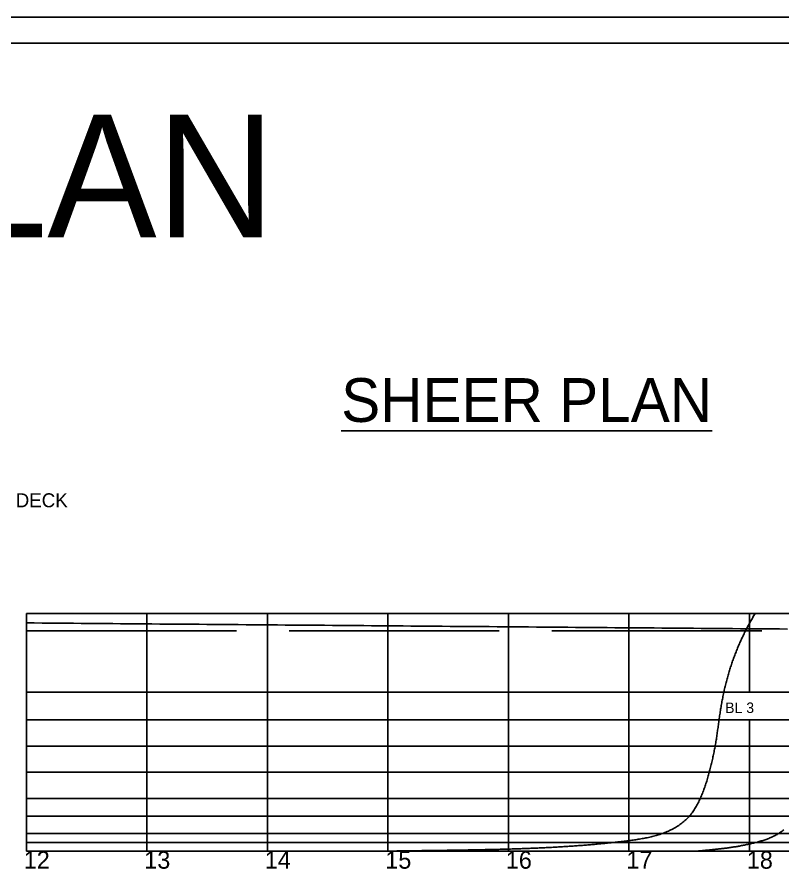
# Model space of a CAD drawing. Extents: x 3 to 181, y 2 to 128.
# Drawn here: x 105.37 to 149.1, y 79.4 to 128.05 of the extents above; entities that cross this region are included whole.
import ezdxf

# ---------------------------------------------------------------- set-up
doc = ezdxf.new("R2010")
doc.units = 0
doc.linetypes.add('ACAD_ISO02W100', pattern=[15, 12, -3])
doc.layers.get('0').update_dxf_attribs({"linetype": 'CONTINUOUS'})

# ---------------------------------------------------------------- blocks, each defined once
blk = doc.blocks.new('*U1016')
blk.add_text('FORECASTLE DECK', height=0.79998).set_placement((97.86, 100.055))

msp = doc.modelspace()

# ---------------------------------------------------------------- linework, layer by layer
for p, q in [((181.343, 128.051), (2.993, 128.051)), ((179.843, 126.551), (4.493, 126.551)), ((105.901, 92.993), (105.901, 93.993)), ((105.901, 93.993), (150.847, 93.993)), ((112.783, 80.42), (112.783, 93.993)), ((119.665, 80.42), (119.665, 93.993)), ((126.546, 80.42), (126.546, 93.993)), ((133.428, 80.42), (133.428, 93.993)), ((140.31, 80.42), (140.31, 93.993)), ((147.191, 89.492), (147.191, 93.993)), ((105.901, 92.993), (105.901, 89.492)), ((105.901, 89.492), (160.955, 89.492)), ((105.901, 80.42), (105.901, 89.492)), ((112.783, 80.42), (112.783, 89.492)), ((119.665, 80.42), (119.665, 89.492)), ((126.546, 80.42), (126.546, 89.492)), ((133.428, 80.42), (133.428, 89.492)), ((105.901, 87.922), (160.955, 87.922)), ((147.191, 80.42), (147.191, 87.922)), ((105.901, 86.422), (160.955, 86.422)), ((105.901, 84.92), (160.955, 84.92)), ((105.901, 83.42), (160.955, 83.42)), ((105.901, 82.42), (160.955, 82.42)), ((105.901, 81.42), (160.955, 81.42)), ((105.901, 80.92), (160.955, 80.92)), ((105.901, 80.42), (160.955, 80.42))]:
    msp.add_line(p, q)
at = {"color": 2}
msp.add_line((105.901, 93.451), (106.121, 93.451), dxfattribs=at)
at = {"linetype": 'ACAD_ISO02W100'}
msp.add_line((105.901, 92.993), (162.802, 92.993), dxfattribs=at)
for points in [[(126.424, 80.42, 0), (126.53, 80.421, 0), (126.636, 80.423, 0), (126.741, 80.424, 0), (126.846, 80.425, 0), (126.95, 80.427, 0), (127.054, 80.428, 0), (127.158, 80.429, 0), (127.261, 80.431, 0), (127.364, 80.432, 0), (127.467, 80.433, 0), (127.569, 80.435, 0), (127.671, 80.436, 0), (127.773, 80.437, 0), (127.874, 80.439, 0), (127.975, 80.44, 0), (128.076, 80.441, 0), (128.176, 80.443, 0), (128.276, 80.444, 0), (128.375, 80.445, 0), (128.474, 80.447, 0), (128.573, 80.448, 0), (128.672, 80.449, 0), (128.77, 80.45, 0), (128.868, 80.452, 0), (128.965, 80.453, 0), (129.062, 80.454, 0), (129.159, 80.456, 0), (129.256, 80.457, 0), (129.352, 80.458, 0), (129.448, 80.459, 0), (129.543, 80.461, 0), (129.639, 80.462, 0), (129.734, 80.463, 0), (129.828, 80.465, 0), (129.923, 80.466, 0), (130.017, 80.468, 0), (130.11, 80.469, 0), (130.204, 80.47, 0), (130.297, 80.472, 0), (130.39, 80.473, 0), (130.482, 80.475, 0), (130.574, 80.476, 0), (130.666, 80.478, 0), (130.758, 80.479, 0), (130.849, 80.481, 0), (130.941, 80.482, 0), (131.031, 80.484, 0), (131.122, 80.485, 0), (131.212, 80.487, 0), (131.302, 80.488, 0), (131.392, 80.49, 0), (131.481, 80.492, 0), (131.571, 80.493, 0), (131.659, 80.495, 0), (131.748, 80.497, 0), (131.837, 80.499, 0), (131.925, 80.501, 0), (132.013, 80.502, 0), (132.1, 80.504, 0), (132.188, 80.506, 0), (132.275, 80.508, 0), (132.362, 80.51, 0), (132.448, 80.512, 0), (132.535, 80.514, 0), (132.621, 80.516, 0), (132.707, 80.518, 0), (132.792, 80.52, 0), (132.878, 80.522, 0), (132.963, 80.525, 0), (133.048, 80.527, 0), (133.133, 80.529, 0), (133.217, 80.531, 0), (133.302, 80.534, 0), (133.386, 80.536, 0), (133.47, 80.539, 0), (133.553, 80.541, 0), (133.637, 80.544, 0), (133.72, 80.546, 0), (133.803, 80.549, 0), (133.886, 80.552, 0), (133.968, 80.554, 0), (134.051, 80.557, 0), (134.133, 80.56, 0), (134.215, 80.563, 0), (134.297, 80.566, 0), (134.378, 80.569, 0), (134.46, 80.572, 0), (134.541, 80.575, 0), (134.622, 80.578, 0), (134.703, 80.581, 0), (134.784, 80.584, 0), (134.864, 80.588, 0), (134.945, 80.591, 0), (135.025, 80.594, 0), (135.105, 80.598, 0), (135.185, 80.602, 0), (135.264, 80.605, 0), (135.344, 80.609, 0), (135.423, 80.612, 0), (135.502, 80.616, 0), (135.581, 80.62, 0), (135.66, 80.624, 0), (135.739, 80.628, 0), (135.817, 80.632, 0), (135.895, 80.636, 0), (135.974, 80.64, 0), (136.052, 80.644, 0), (136.13, 80.649, 0), (136.207, 80.653, 0), (136.285, 80.657, 0), (136.363, 80.662, 0), (136.44, 80.667, 0), (136.517, 80.671, 0), (136.594, 80.676, 0), (136.671, 80.681, 0), (136.748, 80.686, 0), (136.825, 80.691, 0), (136.902, 80.696, 0), (136.978, 80.701, 0), (137.054, 80.706, 0), (137.131, 80.711, 0), (137.207, 80.717, 0), (137.283, 80.722, 0), (137.359, 80.728, 0), (137.434, 80.733, 0), (137.51, 80.739, 0), (137.586, 80.745, 0), (137.661, 80.75, 0), (137.737, 80.756, 0), (137.812, 80.762, 0), (137.887, 80.769, 0), (137.962, 80.775, 0), (138.037, 80.781, 0), (138.112, 80.787, 0), (138.187, 80.794, 0), (138.262, 80.8, 0), (138.337, 80.807, 0), (138.411, 80.814, 0), (138.486, 80.821, 0), (138.56, 80.828, 0), (138.635, 80.835, 0), (138.709, 80.842, 0), (138.783, 80.849, 0), (138.857, 80.856, 0), (138.932, 80.864, 0), (139.006, 80.871, 0), (139.08, 80.879, 0), (139.154, 80.886, 0), (139.227, 80.894, 0), (139.301, 80.902, 0), (139.375, 80.91, 0), (139.449, 80.918, 0), (139.523, 80.927, 0), (139.596, 80.935, 0), (139.67, 80.943, 0), (139.743, 80.952, 0), (139.817, 80.96, 0), (139.891, 80.969, 0), (139.964, 80.978, 0), (140.037, 80.987, 0), (140.111, 80.996, 0), (140.184, 81.005, 0), (140.258, 81.015, 0), (140.331, 81.024, 0), (140.404, 81.034, 0), (140.478, 81.043, 0), (140.551, 81.053, 0), (140.624, 81.064, 0), (140.697, 81.074, 0), (140.77, 81.085, 0), (140.843, 81.096, 0), (140.916, 81.108, 0), (140.989, 81.12, 0), (141.062, 81.132, 0), (141.135, 81.145, 0), (141.207, 81.159, 0), (141.28, 81.173, 0), (141.352, 81.188, 0), (141.424, 81.203, 0), (141.497, 81.219, 0), (141.569, 81.236, 0), (141.64, 81.253, 0), (141.712, 81.272, 0), (141.784, 81.291, 0), (141.855, 81.311, 0), (141.926, 81.331, 0), (141.997, 81.353, 0), (142.068, 81.376, 0), (142.139, 81.4, 0), (142.209, 81.425, 0), (142.279, 81.451, 0), (142.349, 81.478, 0), (142.419, 81.506, 0), (142.488, 81.535, 0), (142.557, 81.565, 0), (142.626, 81.597, 0), (142.694, 81.629, 0), (142.761, 81.663, 0), (142.828, 81.698, 0), (142.894, 81.734, 0), (142.96, 81.771, 0), (143.024, 81.81, 0), (143.088, 81.85, 0), (143.151, 81.891, 0), (143.213, 81.933, 0), (143.274, 81.976, 0), (143.334, 82.021, 0), (143.393, 82.067, 0), (143.451, 82.114, 0), (143.507, 82.163, 0), (143.562, 82.213, 0), (143.616, 82.264, 0), (143.669, 82.317, 0), (143.72, 82.37, 0), (143.77, 82.426, 0), (143.818, 82.482, 0), (143.865, 82.54, 0), (143.91, 82.599, 0), (143.954, 82.659, 0), (143.996, 82.72, 0), (144.038, 82.783, 0), (144.078, 82.846, 0), (144.116, 82.91, 0), (144.154, 82.975, 0), (144.191, 83.04, 0), (144.226, 83.106, 0), (144.261, 83.173, 0), (144.294, 83.24, 0), (144.327, 83.308, 0), (144.359, 83.376, 0), (144.389, 83.445, 0), (144.419, 83.513, 0), (144.449, 83.582, 0), (144.477, 83.651, 0), (144.505, 83.72, 0), (144.532, 83.79, 0), (144.559, 83.86, 0), (144.585, 83.93, 0), (144.61, 84, 0), (144.635, 84.07, 0), (144.659, 84.141, 0), (144.682, 84.212, 0), (144.705, 84.282, 0), (144.728, 84.353, 0), (144.75, 84.424, 0), (144.772, 84.496, 0), (144.793, 84.567, 0), (144.814, 84.639, 0), (144.834, 84.71, 0), (144.854, 84.782, 0), (144.874, 84.854, 0), (144.894, 84.926, 0), (144.913, 84.998, 0), (144.932, 85.07, 0), (144.951, 85.142, 0), (144.97, 85.214, 0), (144.988, 85.287, 0), (145.006, 85.359, 0), (145.024, 85.432, 0), (145.041, 85.504, 0), (145.058, 85.577, 0), (145.075, 85.65, 0), (145.091, 85.722, 0), (145.107, 85.795, 0), (145.123, 85.868, 0), (145.139, 85.941, 0), (145.154, 86.014, 0), (145.169, 86.087, 0), (145.183, 86.16, 0), (145.197, 86.233, 0), (145.211, 86.306, 0), (145.225, 86.379, 0), (145.238, 86.453, 0), (145.25, 86.526, 0), (145.263, 86.6, 0), (145.275, 86.673, 0), (145.286, 86.747, 0), (145.298, 86.82, 0), (145.309, 86.894, 0), (145.32, 86.967, 0), (145.331, 87.041, 0), (145.341, 87.115, 0), (145.352, 87.189, 0), (145.362, 87.262, 0), (145.372, 87.336, 0), (145.383, 87.41, 0), (145.393, 87.484, 0), (145.403, 87.558, 0), (145.413, 87.632, 0), (145.424, 87.706, 0), (145.434, 87.779, 0), (145.444, 87.853, 0), (145.455, 87.928, 0), (145.465, 88.002, 0), (145.476, 88.076, 0), (145.487, 88.15, 0), (145.498, 88.224, 0), (145.509, 88.298, 0), (145.521, 88.372, 0), (145.533, 88.446, 0), (145.544, 88.519, 0), (145.556, 88.593, 0), (145.569, 88.667, 0), (145.581, 88.741, 0), (145.594, 88.814, 0), (145.607, 88.888, 0), (145.62, 88.961, 0), (145.634, 89.034, 0), (145.647, 89.107, 0), (145.662, 89.18, 0), (145.676, 89.253, 0), (145.69, 89.326, 0), (145.705, 89.398, 0), (145.721, 89.47, 0), (145.736, 89.542, 0), (145.752, 89.614, 0), (145.768, 89.686, 0), (145.785, 89.757, 0), (145.802, 89.828, 0), (145.819, 89.899, 0), (145.836, 89.97, 0), (145.854, 90.041, 0), (145.872, 90.111, 0), (145.891, 90.181, 0), (145.91, 90.251, 0), (145.929, 90.321, 0), (145.948, 90.391, 0), (145.968, 90.46, 0), (145.988, 90.53, 0), (146.008, 90.599, 0), (146.029, 90.668, 0), (146.05, 90.736, 0), (146.071, 90.805, 0), (146.093, 90.873, 0), (146.115, 90.941, 0), (146.137, 91.009, 0), (146.16, 91.077, 0), (146.183, 91.144, 0), (146.206, 91.211, 0), (146.229, 91.278, 0), (146.253, 91.346, 0), (146.277, 91.412, 0), (146.302, 91.479, 0), (146.326, 91.545, 0), (146.351, 91.611, 0), (146.377, 91.677, 0), (146.402, 91.743, 0), (146.428, 91.809, 0), (146.454, 91.874, 0), (146.481, 91.939, 0), (146.508, 92.005, 0), (146.535, 92.07, 0), (146.562, 92.134, 0), (146.59, 92.199, 0), (146.618, 92.263, 0), (146.646, 92.327, 0), (146.674, 92.391, 0), (146.703, 92.455, 0), (146.732, 92.519, 0), (146.762, 92.582, 0), (146.792, 92.645, 0), (146.822, 92.708, 0), (146.852, 92.771, 0), (146.882, 92.834, 0), (146.913, 92.896, 0), (146.945, 92.959, 0), (146.976, 93.021, 0), (147.008, 93.083, 0), (147.04, 93.145, 0), (147.072, 93.207, 0), (147.105, 93.268, 0), (147.137, 93.329, 0), (147.171, 93.391, 0), (147.204, 93.452, 0), (147.238, 93.512, 0), (147.272, 93.573, 0), (147.306, 93.633, 0), (147.34, 93.694, 0), (147.375, 93.754, 0), (147.41, 93.814, 0), (147.446, 93.874, 0), (147.481, 93.933, 0), (147.517, 93.993, 0)], [(105.901, 93.451, 0), (106.349, 93.448, 0), (106.797, 93.444, 0), (107.245, 93.441, 0), (107.693, 93.437, 0), (108.141, 93.433, 0), (108.589, 93.43, 0), (109.037, 93.426, 0), (109.485, 93.422, 0), (109.933, 93.419, 0), (110.382, 93.415, 0), (110.83, 93.412, 0), (111.278, 93.408, 0), (111.726, 93.404, 0), (112.174, 93.401, 0), (112.622, 93.397, 0), (113.07, 93.394, 0), (113.518, 93.39, 0), (113.966, 93.386, 0), (114.414, 93.383, 0), (114.862, 93.379, 0), (115.31, 93.376, 0), (115.758, 93.372, 0), (116.206, 93.368, 0), (116.654, 93.365, 0), (117.102, 93.361, 0), (117.55, 93.358, 0), (117.998, 93.354, 0), (118.446, 93.35, 0), (118.894, 93.347, 0), (119.342, 93.343, 0), (119.79, 93.339, 0), (120.238, 93.336, 0), (120.686, 93.332, 0), (121.134, 93.329, 0), (121.583, 93.325, 0), (122.031, 93.321, 0), (122.479, 93.318, 0), (122.927, 93.314, 0), (123.375, 93.311, 0), (123.823, 93.307, 0), (124.271, 93.303, 0), (124.719, 93.3, 0), (125.167, 93.296, 0), (125.615, 93.292, 0), (126.063, 93.289, 0), (126.511, 93.285, 0), (126.959, 93.282, 0), (127.407, 93.278, 0), (127.855, 93.274, 0), (128.303, 93.271, 0), (128.751, 93.267, 0), (129.199, 93.263, 0), (129.647, 93.26, 0), (130.095, 93.256, 0), (130.543, 93.253, 0), (130.991, 93.249, 0), (131.439, 93.246, 0), (131.887, 93.242, 0), (132.335, 93.238, 0), (132.784, 93.235, 0), (133.232, 93.231, 0), (133.68, 93.227, 0), (134.128, 93.224, 0), (134.576, 93.22, 0), (135.024, 93.217, 0), (135.472, 93.213, 0), (135.92, 93.209, 0), (136.368, 93.206, 0), (136.816, 93.202, 0), (137.264, 93.198, 0), (137.712, 93.195, 0), (138.16, 93.191, 0), (138.608, 93.188, 0), (139.056, 93.184, 0), (139.504, 93.18, 0), (139.952, 93.177, 0), (140.4, 93.173, 0), (140.848, 93.17, 0), (141.296, 93.166, 0), (141.744, 93.162, 0), (142.192, 93.159, 0), (142.64, 93.155, 0), (143.088, 93.152, 0), (143.536, 93.148, 0), (143.985, 93.144, 0), (144.433, 93.141, 0), (144.881, 93.137, 0), (145.329, 93.133, 0), (145.777, 93.13, 0), (146.225, 93.126, 0), (146.673, 93.123, 0), (147.121, 93.119, 0), (147.569, 93.115, 0), (148.017, 93.112, 0), (148.465, 93.108, 0), (148.913, 93.105, 0), (149.361, 93.101, 0)], [(144.181, 80.42, 0), (144.238, 80.425, 0), (144.295, 80.43, 0), (144.352, 80.435, 0), (144.409, 80.44, 0), (144.466, 80.445, 0), (144.524, 80.451, 0), (144.581, 80.456, 0), (144.638, 80.461, 0), (144.695, 80.467, 0), (144.752, 80.472, 0), (144.809, 80.478, 0), (144.866, 80.483, 0), (144.924, 80.489, 0), (144.981, 80.494, 0), (145.038, 80.5, 0), (145.095, 80.506, 0), (145.152, 80.512, 0), (145.209, 80.518, 0), (145.266, 80.524, 0), (145.323, 80.53, 0), (145.38, 80.536, 0), (145.437, 80.543, 0), (145.494, 80.549, 0), (145.551, 80.556, 0), (145.608, 80.562, 0), (145.665, 80.569, 0), (145.722, 80.576, 0), (145.779, 80.584, 0), (145.836, 80.591, 0), (145.892, 80.598, 0), (145.949, 80.606, 0), (146.006, 80.614, 0), (146.063, 80.622, 0), (146.12, 80.63, 0), (146.176, 80.638, 0), (146.233, 80.647, 0), (146.29, 80.656, 0), (146.346, 80.665, 0), (146.403, 80.674, 0), (146.459, 80.683, 0), (146.516, 80.692, 0), (146.573, 80.702, 0), (146.629, 80.712, 0), (146.686, 80.722, 0), (146.742, 80.733, 0), (146.798, 80.743, 0), (146.855, 80.754, 0), (146.911, 80.766, 0), (146.967, 80.777, 0), (147.024, 80.789, 0), (147.08, 80.801, 0), (147.136, 80.813, 0), (147.192, 80.825, 0), (147.248, 80.838, 0), (147.304, 80.851, 0), (147.36, 80.865, 0), (147.416, 80.878, 0), (147.472, 80.892, 0), (147.528, 80.907, 0), (147.584, 80.921, 0), (147.64, 80.936, 0), (147.696, 80.951, 0), (147.751, 80.967, 0), (147.807, 80.983, 0), (147.862, 80.999, 0), (147.917, 81.016, 0), (147.973, 81.034, 0), (148.027, 81.052, 0), (148.082, 81.07, 0), (148.137, 81.089, 0), (148.191, 81.109, 0), (148.245, 81.129, 0), (148.298, 81.15, 0), (148.351, 81.172, 0), (148.404, 81.194, 0), (148.457, 81.217, 0), (148.509, 81.241, 0), (148.561, 81.266, 0), (148.612, 81.291, 0), (148.663, 81.317, 0), (148.713, 81.345, 0), (148.763, 81.373, 0), (148.813, 81.402, 0), (148.862, 81.432, 0), (148.91, 81.463, 0), (148.958, 81.494, 0), (149.005, 81.527, 0), (149.051, 81.561, 0), (149.097, 81.595, 0), (149.143, 81.631, 0)]]:
    msp.add_polyline3d(points)

# ---------------------------------------------------------------- block references
msp.add_blockref('*U1016', (0, 0))

# ---------------------------------------------------------------- texts
for s, height, p in [('LINESPLAN', 7, (68.593, 115.472)), ('%%USHEER PLAN', 2.5, (123.876, 104.93)), ('BL 3', 0.6, (145.802, 88.307)), ('12', 1, (105.749, 79.416)), ('13', 1, (112.631, 79.416)), ('14', 1, (119.512, 79.416)), ('15', 1, (126.394, 79.416)), ('16', 1, (133.276, 79.416)), ('17', 1, (140.158, 79.416)), ('18', 1, (147.039, 79.416))]:
    msp.add_text(s, height=height).set_placement(p)

doc.saveas('drawing.dxf')
